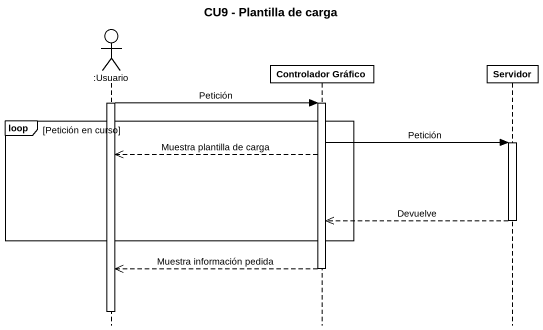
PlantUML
@startuml
title CU9 - Plantilla de carga
hide footbox
actor ":Usuario" as Usuario
participant "Controlador Gráfico" as Controlador_Gráfico
participant Servidor

activate Usuario
Usuario -> Controlador_Gráfico : Petición
activate Controlador_Gráfico
loop Petición en curso
  Controlador_Gráfico -> Servidor : Petición
  activate Servidor
  Controlador_Gráfico -->> Usuario : Muestra plantilla de carga
  Servidor -->> Controlador_Gráfico : Devuelve
  deactivate Servidor
end
Controlador_Gráfico -->> Usuario : Muestra información pedida
deactivate Controlador_Gráfico
deactivate Usuario
@enduml
